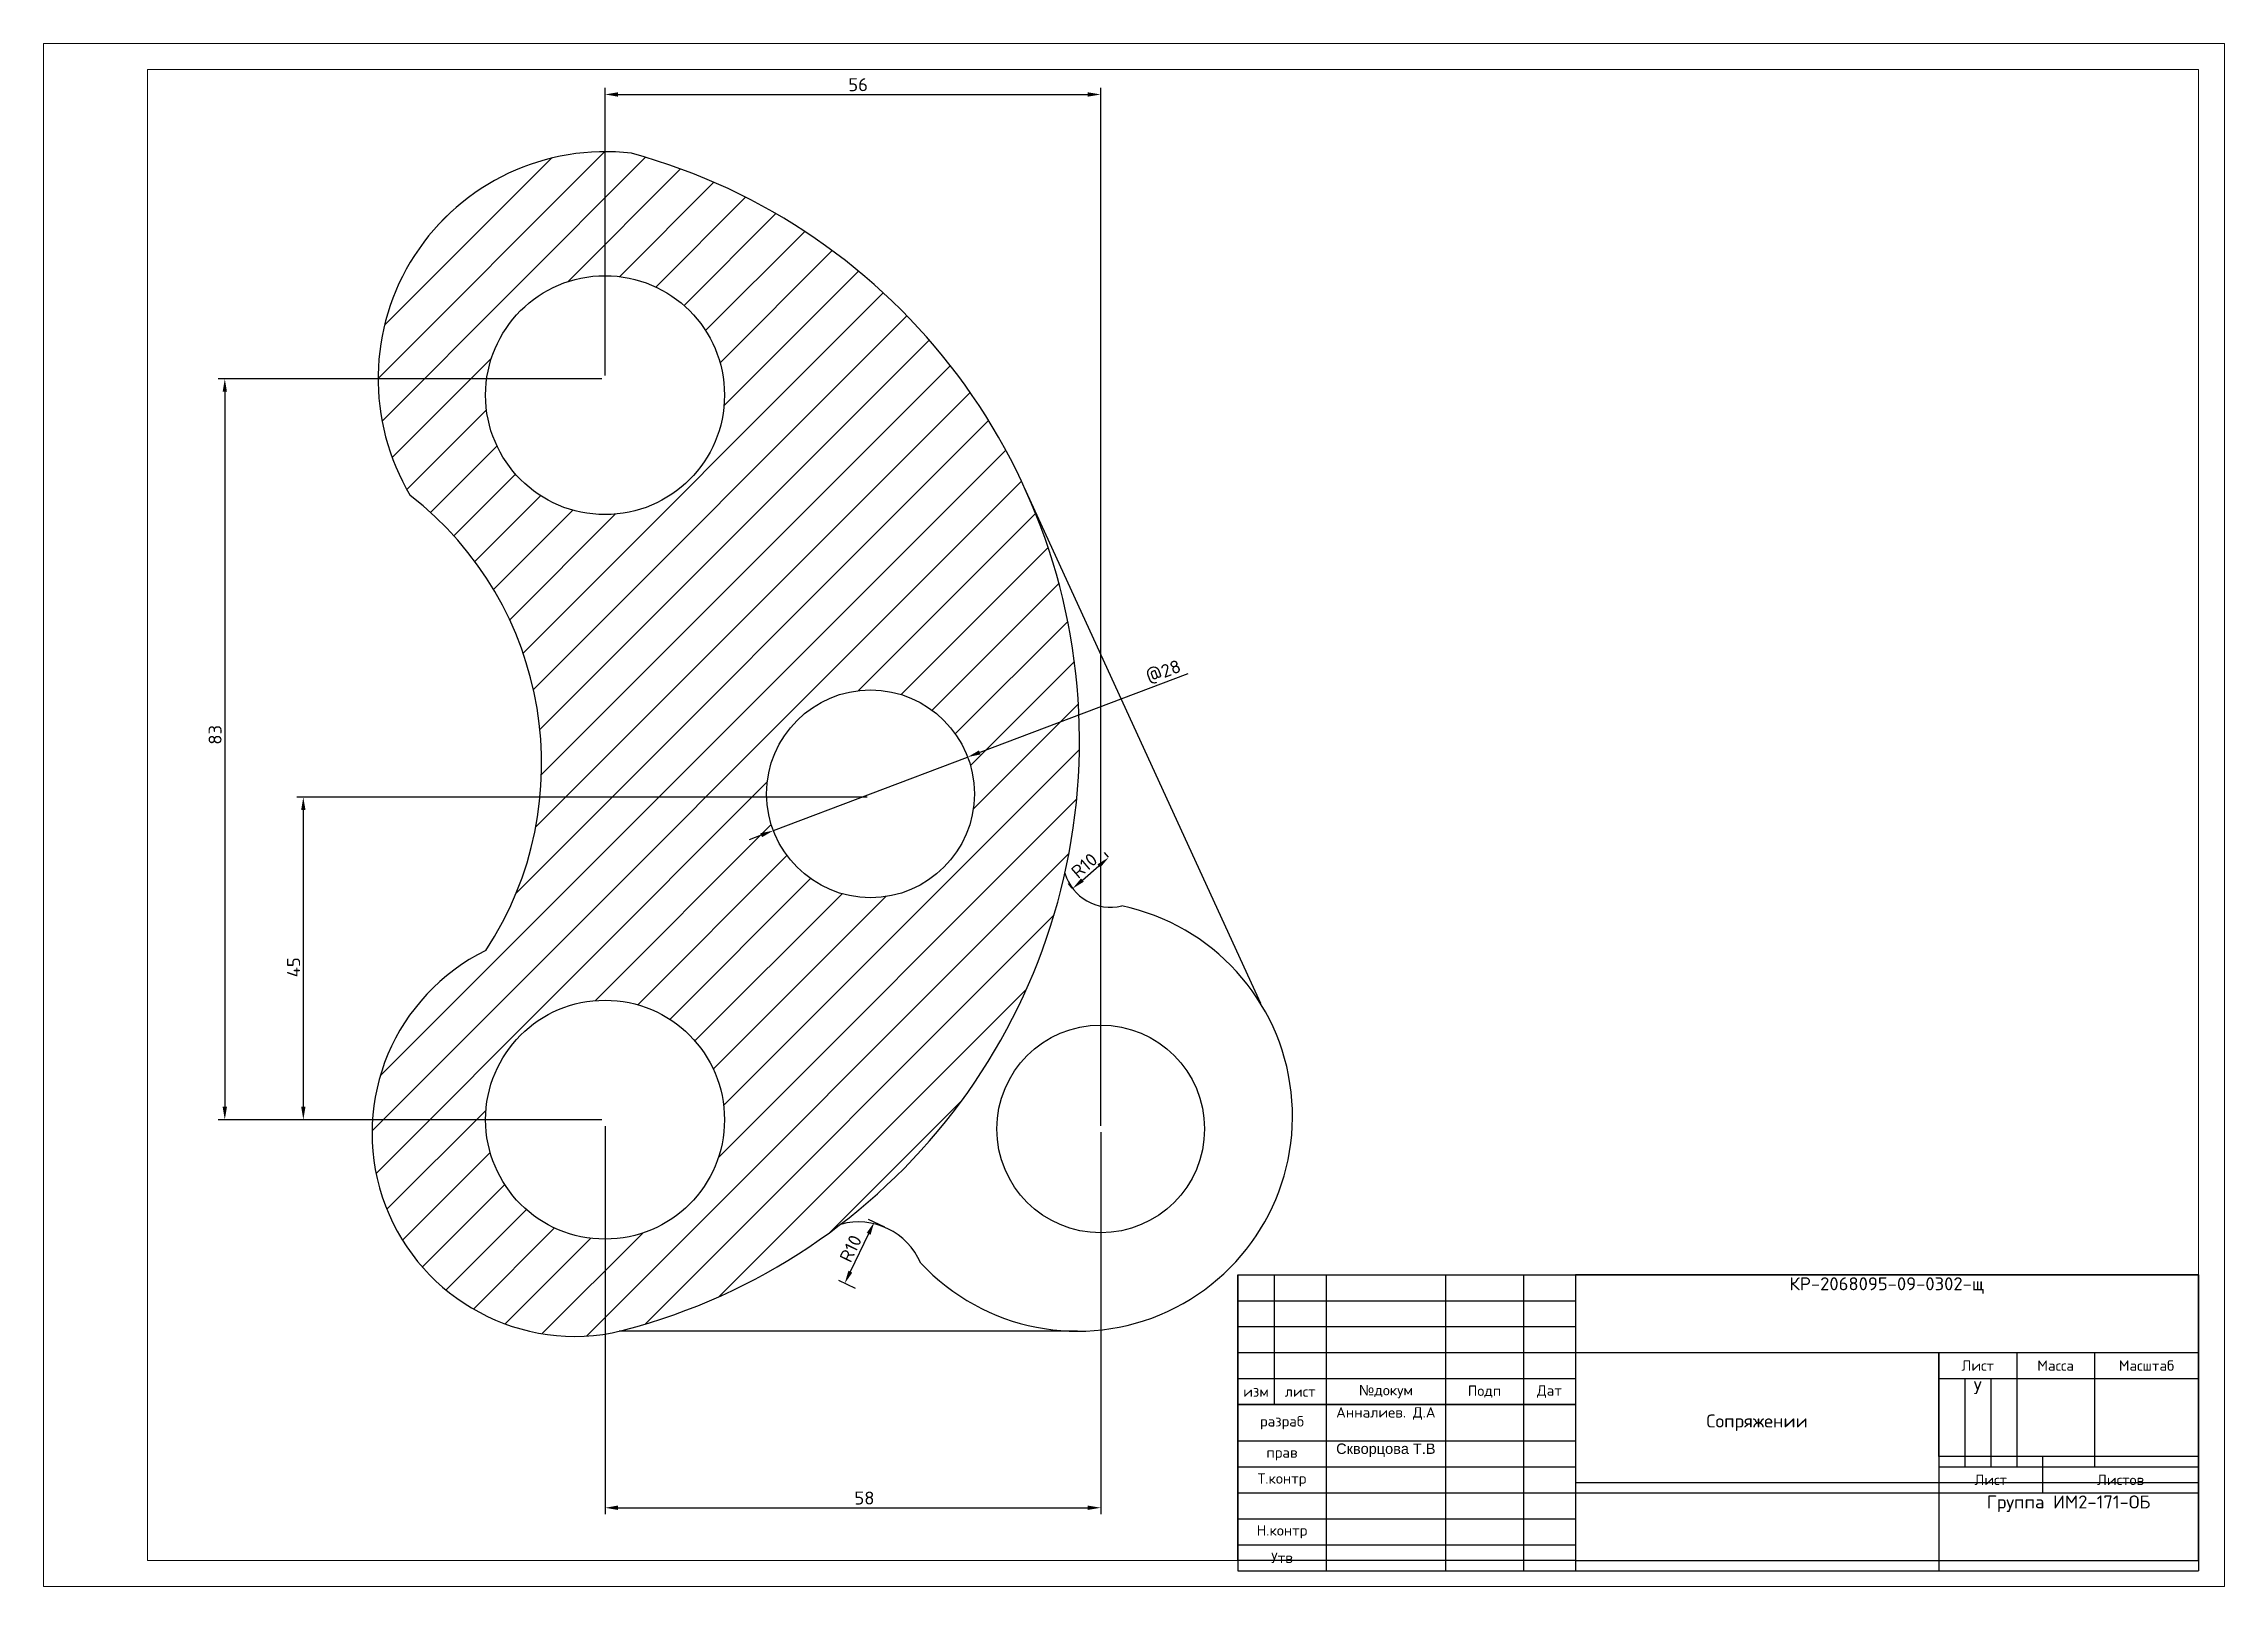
# Model space of a CAD drawing. Header units: millimetres. Extents: x -610 to -190, y 174 to 471.
import ezdxf

# ---------------------------------------------------------------- set-up
doc = ezdxf.new("R2010")
doc.units = ezdxf.units.MM
doc.styles.get("Standard").update_dxf_attribs({"font": 'romant.shx'})
doc.dimstyles.new('ISO-25', dxfattribs={"dimtxt": 2.5, "dimasz": 2.5, "dimexe": 1.25, "dimexo": 0.625, "dimtad": 1, "dimtxsty": 'Standard', "dimcen": 2.5, "dimadec": 0, "dimazin": 0, "dimtfac": 1, "dimtmove": 0, "dimatfit": 3, "dimfxl": 1, "dimarcsym": 0})

# ---------------------------------------------------------------- blocks, each defined once
blk = doc.blocks.new('*T1')
at = {"color": 0, "lineweight": -2}
for p, q in [((0, 0), (7, 0)), ((0, 0), (0, -5)), ((7, 0), (12, 0)), ((7, 0), (7, -5)), ((12, 0), (17, 0)), ((17, 0), (21.6, 0)), ((17, 0), (17, -5)), ((21.6, 0), (26.2, 0)), ((26.2, 0), (30.8, 0)), ((30.8, 0), (35.4, 0)), ((35.4, 0), (40, 0)), ((40, 0), (45, 0)), ((40, 0), (40, -5)), ((45, 0), (50, 0)), ((50, 0), (55, 0)), ((55, 0), (60, 0)), ((55, 0), (55, -5)), ((60, 0), (65, 0)), ((65, 0), (70, 0)), ((65, 0), (65, -5)), ((70, 0), (75, 0)), ((75, 0), (80, 0)), ((80, 0), (85, 0)), ((85, 0), (90, 0)), ((90, 0), (95, 0)), ((95, 0), (100, 0)), ((100, 0), (105, 0)), ((105, 0), (110, 0)), ((110, 0), (115, 0)), ((115, 0), (120, 0)), ((120, 0), (125, 0)), ((125, 0), (130, 0)), ((130, 0), (135, 0)), ((135, 0), (140, 0)), ((140, 0), (145, 0)), ((145, 0), (150, 0)), ((150, 0), (155, 0)), ((155, 0), (160, 0)), ((160, 0), (165, 0)), ((165, 0), (170, 0)), ((170, 0), (175, 0)), ((175, 0), (180, 0)), ((180, 0), (185, 0)), ((185, 0), (185, -5)), ((0, -5), (7, -5)), ((0, -5), (0, -10)), ((7, -5), (12, -5)), ((7, -5), (7, -10)), ((12, -5), (17, -5)), ((17, -5), (21.6, -5)), ((17, -5), (17, -10)), ((21.6, -5), (26.2, -5)), ((26.2, -5), (30.8, -5)), ((30.8, -5), (35.4, -5)), ((35.4, -5), (40, -5)), ((40, -5), (45, -5)), ((40, -5), (40, -10)), ((45, -5), (50, -5)), ((50, -5), (55, -5)), ((55, -5), (60, -5)), ((55, -5), (55, -10)), ((60, -5), (65, -5)), ((65, -5), (65, -10)), ((185, -5), (185, -10)), ((0, -10), (7, -10)), ((0, -10), (0, -15)), ((7, -10), (12, -10)), ((7, -10), (7, -15)), ((12, -10), (17, -10)), ((17, -10), (21.6, -10)), ((17, -10), (17, -15)), ((21.6, -10), (26.2, -10)), ((26.2, -10), (30.8, -10)), ((30.8, -10), (35.4, -10)), ((35.4, -10), (40, -10)), ((40, -10), (45, -10)), ((40, -10), (40, -15)), ((45, -10), (50, -10)), ((50, -10), (55, -10)), ((55, -10), (60, -10)), ((55, -10), (55, -15)), ((60, -10), (65, -10)), ((65, -10), (65, -15)), ((185, -10), (185, -15)), ((0, -15), (7, -15)), ((0, -15), (0, -20)), ((7, -15), (12, -15)), ((7, -15), (7, -20)), ((12, -15), (17, -15)), ((17, -15), (21.6, -15)), ((17, -15), (17, -20)), ((21.6, -15), (26.2, -15)), ((26.2, -15), (30.8, -15)), ((30.8, -15), (35.4, -15)), ((35.4, -15), (40, -15)), ((40, -15), (45, -15)), ((40, -15), (40, -20)), ((45, -15), (50, -15)), ((50, -15), (55, -15)), ((55, -15), (60, -15)), ((55, -15), (55, -20)), ((60, -15), (65, -15)), ((65, -15), (70, -15)), ((65, -15), (65, -20)), ((70, -15), (75, -15)), ((75, -15), (80, -15)), ((80, -15), (85, -15)), ((85, -15), (90, -15)), ((90, -15), (95, -15)), ((95, -15), (100, -15)), ((100, -15), (105, -15)), ((105, -15), (110, -15)), ((110, -15), (115, -15)), ((115, -15), (120, -15)), ((120, -15), (125, -15)), ((125, -15), (130, -15)), ((130, -15), (135, -15)), ((135, -15), (140, -15)), ((135, -15), (135, -20)), ((140, -15), (145, -15)), ((145, -15), (150, -15)), ((150, -15), (155, -15)), ((150, -15), (150, -20)), ((155, -15), (160, -15)), ((160, -15), (165, -15)), ((165, -15), (170, -15)), ((165, -15), (165, -20)), ((170, -15), (175, -15)), ((175, -15), (180, -15)), ((180, -15), (185, -15)), ((185, -15), (185, -20)), ((0, -20), (7, -20)), ((0, -20), (0, -25)), ((7, -20), (12, -20)), ((7, -20), (7, -25)), ((12, -20), (17, -20)), ((17, -20), (21.6, -20)), ((17, -20), (17, -25)), ((21.6, -20), (26.2, -20)), ((26.2, -20), (30.8, -20)), ((30.8, -20), (35.4, -20)), ((35.4, -20), (40, -20)), ((40, -20), (45, -20)), ((40, -20), (40, -25)), ((45, -20), (50, -20)), ((50, -20), (55, -20)), ((55, -20), (60, -20)), ((55, -20), (55, -25)), ((60, -20), (65, -20)), ((65, -20), (65, -25)), ((135, -20), (140, -20)), ((135, -20), (135, -25)), ((140, -20), (145, -20)), ((140, -20), (140, -25)), ((145, -20), (150, -20)), ((145, -20), (145, -25)), ((150, -20), (155, -20)), ((150, -20), (150, -25)), ((155, -20), (160, -20)), ((160, -20), (165, -20)), ((165, -20), (170, -20)), ((165, -20), (165, -25)), ((170, -20), (175, -20)), ((175, -20), (180, -20)), ((180, -20), (185, -20)), ((185, -20), (185, -25)), ((0, -25), (7, -25)), ((0, -25), (0, -32)), ((7, -25), (12, -25)), ((12, -25), (17, -25)), ((17, -25), (21.6, -25)), ((17, -25), (17, -32)), ((21.6, -25), (26.2, -25)), ((26.2, -25), (30.8, -25)), ((30.8, -25), (35.4, -25)), ((35.4, -25), (40, -25)), ((40, -25), (45, -25)), ((40, -25), (40, -32)), ((45, -25), (50, -25)), ((50, -25), (55, -25)), ((55, -25), (60, -25)), ((55, -25), (55, -32)), ((60, -25), (65, -25)), ((65, -25), (65, -32)), ((135, -25), (135, -32)), ((140, -25), (140, -32)), ((145, -25), (145, -32)), ((150, -25), (150, -32)), ((165, -25), (165, -32)), ((185, -25), (185, -32)), ((0, -32), (7, -32)), ((0, -32), (0, -37)), ((7, -32), (12, -32)), ((12, -32), (17, -32)), ((17, -32), (21.6, -32)), ((17, -32), (17, -37)), ((21.6, -32), (26.2, -32)), ((26.2, -32), (30.8, -32)), ((30.8, -32), (35.4, -32)), ((35.4, -32), (40, -32)), ((40, -32), (45, -32)), ((40, -32), (40, -37)), ((45, -32), (50, -32)), ((50, -32), (55, -32)), ((55, -32), (60, -32)), ((55, -32), (55, -37)), ((60, -32), (65, -32)), ((65, -32), (65, -37)), ((135, -32), (135, -37)), ((140, -32), (140, -37)), ((145, -32), (145, -37)), ((150, -32), (150, -37)), ((165, -32), (165, -37)), ((185, -32), (185, -37)), ((0, -37), (7, -37)), ((0, -37), (0, -42)), ((7, -37), (12, -37)), ((12, -37), (17, -37)), ((17, -37), (21.6, -37)), ((17, -37), (17, -42)), ((21.6, -37), (26.2, -37)), ((26.2, -37), (30.8, -37)), ((30.8, -37), (35.4, -37)), ((35.4, -37), (40, -37)), ((40, -37), (45, -37)), ((40, -37), (40, -42)), ((45, -37), (50, -37)), ((50, -37), (55, -37)), ((55, -37), (60, -37)), ((55, -37), (55, -42)), ((60, -37), (65, -37)), ((65, -37), (65, -42)), ((135, -37), (140, -37)), ((135, -37), (135, -42)), ((140, -37), (145, -37)), ((145, -37), (150, -37)), ((150, -37), (155, -37)), ((155, -37), (160, -37)), ((155, -37), (155, -42)), ((160, -37), (165, -37)), ((165, -37), (170, -37)), ((170, -37), (175, -37)), ((175, -37), (180, -37)), ((180, -37), (185, -37)), ((185, -37), (185, -42)), ((0, -42), (7, -42)), ((0, -42), (0, -47)), ((7, -42), (12, -42)), ((12, -42), (17, -42)), ((17, -42), (21.6, -42)), ((17, -42), (17, -47)), ((21.6, -42), (26.2, -42)), ((26.2, -42), (30.8, -42)), ((30.8, -42), (35.4, -42)), ((35.4, -42), (40, -42)), ((40, -42), (45, -42)), ((40, -42), (40, -47)), ((45, -42), (50, -42)), ((50, -42), (55, -42)), ((55, -42), (60, -42)), ((55, -42), (55, -47)), ((60, -42), (65, -42)), ((65, -42), (70, -42)), ((65, -42), (65, -47)), ((70, -42), (75, -42)), ((75, -42), (80, -42)), ((80, -42), (85, -42)), ((85, -42), (90, -42)), ((90, -42), (95, -42)), ((95, -42), (100, -42)), ((100, -42), (105, -42)), ((105, -42), (110, -42)), ((110, -42), (115, -42)), ((115, -42), (120, -42)), ((120, -42), (125, -42)), ((125, -42), (130, -42)), ((130, -42), (135, -42)), ((135, -42), (140, -42)), ((135, -42), (135, -47)), ((140, -42), (145, -42)), ((145, -42), (150, -42)), ((150, -42), (155, -42)), ((155, -42), (160, -42)), ((160, -42), (165, -42)), ((165, -42), (170, -42)), ((170, -42), (175, -42)), ((175, -42), (180, -42)), ((180, -42), (185, -42)), ((185, -42), (185, -47)), ((0, -47), (7, -47)), ((0, -47), (0, -52)), ((7, -47), (12, -47)), ((12, -47), (17, -47)), ((17, -47), (21.6, -47)), ((17, -47), (17, -52)), ((21.6, -47), (26.2, -47)), ((26.2, -47), (30.8, -47)), ((30.8, -47), (35.4, -47)), ((35.4, -47), (40, -47)), ((40, -47), (45, -47)), ((40, -47), (40, -52)), ((45, -47), (50, -47)), ((50, -47), (55, -47)), ((55, -47), (60, -47)), ((55, -47), (55, -52)), ((60, -47), (65, -47)), ((65, -47), (65, -52)), ((135, -47), (135, -52)), ((185, -47), (185, -52)), ((0, -52), (7, -52)), ((0, -52), (0, -57)), ((7, -52), (12, -52)), ((12, -52), (17, -52)), ((17, -52), (21.6, -52)), ((17, -52), (17, -57)), ((21.6, -52), (26.2, -52)), ((26.2, -52), (30.8, -52)), ((30.8, -52), (35.4, -52)), ((35.4, -52), (40, -52)), ((40, -52), (45, -52)), ((40, -52), (40, -57)), ((45, -52), (50, -52)), ((50, -52), (55, -52)), ((55, -52), (60, -52)), ((55, -52), (55, -57)), ((60, -52), (65, -52)), ((65, -52), (65, -57)), ((135, -52), (135, -57)), ((185, -52), (185, -57)), ((0, -57), (7, -57)), ((7, -57), (12, -57)), ((12, -57), (17, -57)), ((17, -57), (21.6, -57)), ((21.6, -57), (26.2, -57)), ((26.2, -57), (30.8, -57)), ((30.8, -57), (35.4, -57)), ((35.4, -57), (40, -57)), ((40, -57), (45, -57)), ((45, -57), (50, -57)), ((50, -57), (55, -57)), ((55, -57), (60, -57)), ((60, -57), (65, -57)), ((65, -57), (70, -57)), ((70, -57), (75, -57)), ((75, -57), (80, -57)), ((80, -57), (85, -57)), ((85, -57), (90, -57)), ((90, -57), (95, -57)), ((95, -57), (100, -57)), ((100, -57), (105, -57)), ((105, -57), (110, -57)), ((110, -57), (115, -57)), ((115, -57), (120, -57)), ((120, -57), (125, -57)), ((125, -57), (130, -57)), ((130, -57), (135, -57)), ((135, -57), (140, -57)), ((140, -57), (145, -57)), ((145, -57), (150, -57)), ((150, -57), (155, -57)), ((155, -57), (160, -57)), ((160, -57), (165, -57)), ((165, -57), (170, -57)), ((170, -57), (175, -57)), ((175, -57), (180, -57)), ((180, -57), (185, -57))]:
    blk.add_line(p, q, dxfattribs=at)
at = {"color": 0}
for s, insert, char_height, width, attachment_point in [('КР-2068095-09-0302-щ', (125, -0.5), 2.5, 119, 2), ('Лист', (142.5, -17.5), 2, 14, 5), ('Масса', (157.5, -17.5), 2, 14, 5), ('Масштаб', (175, -17.5), 2, 19, 5), ('У', (142.5, -20.5), 2.5, 4, 2), ('изм', (3.5, -22.5), 2, 6, 5), ('лист', (12, -22.5), 2, 9, 5), ('{\\fArial|b0|i0|c204|p34;№}докум', (28.5, -22.5), 2, 22, 5), ('Подп', (47.5, -22.5), 2, 14, 5), ('Дат', (60, -22.5), 2, 9, 5), ('разраб', (8.5, -28.5), 2, 16, 5), ('Анналиев. Д.А', (28.5, -25.5), 2, 22, 2), ('Сопряжении', (100, -28.5), 2.5, 69, 5), ('{\\f@Arial Unicode MS|b0|i0|c204|p34;Скворцова Т.В}', (28.5, -32.5), 2, 22, 2), ('прав', (8.5, -34.5), 2, 16, 5), ('Т.контр', (8.5, -39.5), 2, 16, 5), ('Лист', (145, -39.5), 2, 19, 5), ('Листов', (170, -39.5), 2, 29, 5), ('Группа ИМ2-171-ОБ', (160, -42.5), 2.5, 49, 2), ('Н.контр', (8.5, -49.5), 2, 16, 5), ('Утв', (8.5, -54.5), 2, 16, 5)]:
    blk.add_mtext(s, dxfattribs=dict(at, insert=insert, char_height=char_height, width=width, attachment_point=attachment_point))
blk = doc.blocks.new('*D26')
at = {"color": 0, "lineweight": -2}
for p, q in [((-502.63, 406.34), (-576.49, 406.34)), ((-575.24, 403.84), (-575.24, 266.21)), ((-502.63, 263.71), (-576.49, 263.71))]:
    blk.add_line(p, q, dxfattribs=at)
at = {"color": 0, "lineweight": 18}
for points in [[(-575.66, 403.84), (-574.82, 403.84), (-575.24, 406.34)], [(-575.66, 266.21), (-574.82, 266.21), (-575.24, 263.71)]]:
    blk.add_solid(points, dxfattribs=at)
at = {"layer": 'Defpoints', "color": 0, "lineweight": 18}
for p in [(-502.01, 406.34), (-575.24, 263.71), (-502.01, 263.71)]:
    blk.add_point(p, dxfattribs=at)
at = {"color": 0, "insert": (-577.11, 337.8), "char_height": 2.5, "attachment_point": 5, "rotation": 90}
blk.add_mtext('83', dxfattribs=at)
blk = doc.blocks.new('*D23')
at = {"color": 0, "lineweight": -2}
for p, q in [((-502.01, 262.46), (-502.01, 187.75)), ((-406.55, 261.3), (-406.55, 187.75)), ((-499.51, 189), (-409.05, 189))]:
    blk.add_line(p, q, dxfattribs=at)
at = {"color": 0, "lineweight": 18}
for points in [[(-499.51, 189.42), (-499.51, 188.58), (-502.01, 189)], [(-409.05, 189.42), (-409.05, 188.58), (-406.55, 189)]]:
    blk.add_solid(points, dxfattribs=at)
at = {"layer": 'Defpoints', "color": 0, "lineweight": 18}
for p in [(-502.01, 263.09), (-406.55, 261.93), (-406.55, 189)]:
    blk.add_point(p, dxfattribs=at)
at = {"color": 0, "insert": (-452.05, 190.87), "char_height": 2.5, "attachment_point": 5}
blk.add_mtext('58', dxfattribs=at)
blk = doc.blocks.new('*D24')
at = {"color": 0, "lineweight": -2}
for p, q in [((-451.51, 325.82), (-561.37, 325.82)), ((-560.12, 323.32), (-560.12, 266.21)), ((-503.26, 263.71), (-561.37, 263.71))]:
    blk.add_line(p, q, dxfattribs=at)
at = {"color": 0, "lineweight": 18}
for points in [[(-560.53, 323.32), (-559.7, 323.32), (-560.12, 325.82)], [(-560.53, 266.21), (-559.7, 266.21), (-560.12, 263.71)]]:
    blk.add_solid(points, dxfattribs=at)
at = {"layer": 'Defpoints', "color": 0, "lineweight": 18}
for p in [(-450.88, 325.82), (-560.12, 263.71), (-502.63, 263.71)]:
    blk.add_point(p, dxfattribs=at)
at = {"color": 0, "insert": (-561.99, 293.05), "char_height": 2.5, "attachment_point": 5, "rotation": 90}
blk.add_mtext('45', dxfattribs=at)
blk = doc.blocks.new('*D27')
at = {"color": 0, "lineweight": -2}
for p, q in [((-448.11, 242.99), (-451.29, 244.52)), ((-451.25, 241.73), (-454.77, 234.45)), ((-453.8, 231.2), (-456.98, 232.74))]:
    blk.add_line(p, q, dxfattribs=at)
at = {"color": 0, "lineweight": 18}
for points in [[(-451.62, 241.91), (-450.87, 241.55), (-450.16, 243.98)], [(-455.14, 234.63), (-454.39, 234.26), (-455.85, 232.19)]]:
    blk.add_solid(points, dxfattribs=at)
at = {"layer": 'Defpoints', "color": 0, "lineweight": 18}
for p in [(-447.54, 242.71), (-455.85, 232.19), (-453.23, 230.93)]:
    blk.add_point(p, dxfattribs=at)
at = {"color": 0, "insert": (-454.7, 238.9), "char_height": 2.5, "attachment_point": 5, "rotation": 64.2183}
blk.add_mtext('R10', dxfattribs=at)
blk = doc.blocks.new('*D28')
at = {"color": 0, "lineweight": -2}
for p, q in [((-405.07, 314.26), (-405.83, 315.14)), ((-410.07, 309.83), (-406.91, 312.56)), ((-412.03, 308.27), (-412.78, 309.15))]:
    blk.add_line(p, q, dxfattribs=at)
at = {"color": 0, "lineweight": 18}
for points in [[(-407.18, 312.87), (-406.63, 312.24), (-405.01, 314.19)], [(-410.34, 310.15), (-409.8, 309.52), (-411.96, 308.2)]]:
    blk.add_solid(points, dxfattribs=at)
at = {"layer": 'Defpoints', "color": 0, "lineweight": 18}
for p in [(-405.01, 314.19), (-404.67, 313.79), (-411.62, 307.8)]:
    blk.add_point(p, dxfattribs=at)
at = {"color": 0, "insert": (-409.71, 312.62), "char_height": 2.5, "attachment_point": 5, "rotation": 40.7577}
blk.add_mtext('R10', dxfattribs=at)
blk = doc.blocks.new('*D25')
at = {"color": 0, "lineweight": -2}
for p, q in [((-502.01, 406.97), (-502.01, 462.33)), ((-406.55, 262.55), (-406.55, 462.33)), ((-499.51, 461.08), (-409.05, 461.08))]:
    blk.add_line(p, q, dxfattribs=at)
at = {"color": 0, "lineweight": 18}
for points in [[(-499.51, 461.5), (-499.51, 460.66), (-502.01, 461.08)], [(-409.05, 461.5), (-409.05, 460.66), (-406.55, 461.08)]]:
    blk.add_solid(points, dxfattribs=at)
at = {"layer": 'Defpoints', "color": 0, "lineweight": 18}
for p in [(-406.55, 461.08), (-502.01, 406.34), (-406.55, 261.93)]:
    blk.add_point(p, dxfattribs=at)
at = {"color": 0, "insert": (-453.26, 462.96), "char_height": 2.5, "attachment_point": 5}
blk.add_mtext('56', dxfattribs=at)
blk = doc.blocks.new('*D29')
at = {"color": 0, "lineweight": -2}
for p, q in [((-389.77, 349.57), (-429.84, 334.41)), ((-469.59, 319.36), (-432.18, 333.52)), ((-471.93, 318.48), (-474.26, 317.59))]:
    blk.add_line(p, q, dxfattribs=at)
at = {"color": 0, "lineweight": 18}
for points in [[(-429.99, 334.8), (-429.69, 334.02), (-432.18, 333.52)], [(-472.07, 318.87), (-471.78, 318.09), (-469.59, 319.36)]]:
    blk.add_solid(points, dxfattribs=at)
at = {"layer": 'Defpoints', "color": 0, "lineweight": 18}
for p in [(-432.18, 333.52), (-469.59, 319.36)]:
    blk.add_point(p, dxfattribs=at)
at = {"color": 0, "lineweight": 18, "insert": (-394.42, 349.82), "char_height": 2.5, "attachment_point": 5, "rotation": 20.7319}
blk.add_mtext('@28', dxfattribs=at)

msp = doc.modelspace()

# ---------------------------------------------------------------- hatches: boundary and pattern name
h = msp.add_hatch()
h.set_pattern_fill('ANSI31', color=256, scale=2, style=0)
h.set_pattern_definition([(45, (-830.5596, 4.8475), (-4.49013, 4.49013), [])])
h.paths.add_polyline_path([(-496.893, 449.755, 0.6225811), (-539.516, 383.892, -0.3912812), (-524.969, 296.268, 0.8718631), (-500.664, 222.65, 0.7760955)])
h.paths.add_polyline_path([(-525.008, 403.195, -1), (-479.008, 403.195, -1)], flags=16)
h.paths.add_polyline_path([(-430.882, 326.444, -1), (-470.882, 326.444, -1)], flags=16)
h.paths.add_polyline_path([(-479.008, 263.712, -1), (-525.008, 263.712, -1)], flags=16)

# ---------------------------------------------------------------- linework, layer by layer
at = {"lineweight": 18}
for p, q in [((-590.134, 465.866), (-195.134, 465.866)), ((-590.134, 178.866), (-590.134, 465.866)), ((-195.134, 465.866), (-195.134, 178.866)), ((-195.134, 178.866), (-590.134, 178.866)), ((-195.134, 178.866), (-380.134, 178.866))]:
    msp.add_line(p, q, dxfattribs=at)
for p, q in [((-375.739, 286.048), (-421.279, 385.497)), ((-410.991, 222.99), (-499.276, 222.99))]:
    msp.add_line(p, q)
at = {"lineweight": 30}
for p, q in [((-380.134, 233.866), (-315.134, 233.866)), ((-380.134, 178.866), (-380.134, 233.866)), ((-380.134, 233.866), (-373.134, 233.866)), ((-373.134, 233.866), (-373.134, 208.866)), ((-363.134, 233.866), (-363.134, 178.866)), ((-340.134, 233.866), (-340.134, 178.866)), ((-325.134, 233.866), (-325.134, 178.866)), ((-195.134, 233.866), (-315.134, 233.866)), ((-315.134, 233.866), (-315.134, 178.866)), ((-315.134, 233.866), (-315.134, 178.866)), ((-195.134, 193.866), (-195.134, 233.866)), ((-315.134, 218.866), (-245.134, 218.866)), ((-245.134, 198.866), (-245.134, 218.866)), ((-245.134, 218.866), (-195.134, 218.866)), ((-230.134, 218.866), (-230.134, 198.866)), ((-215.134, 218.866), (-215.134, 198.866)), ((-380.134, 213.866), (-315.134, 213.866)), ((-315.134, 213.866), (-315.134, 208.866)), ((-245.134, 213.866), (-195.134, 213.866)), ((-240.134, 213.866), (-240.134, 198.866)), ((-235.134, 213.866), (-235.134, 198.866)), ((-315.134, 208.866), (-380.134, 208.866)), ((-380.134, 208.866), (-380.134, 208.866)), ((-195.134, 198.866), (-245.134, 198.866)), ((-245.134, 198.866), (-245.134, 178.866)), ((-225.134, 198.866), (-225.134, 193.866)), ((-195.134, 193.866), (-195.134, 198.866)), ((-315.134, 193.866), (-195.134, 193.866)), ((-195.134, 178.866), (-195.134, 193.866)), ((-315.134, 178.866), (-380.134, 178.866)), ((-315.134, 178.866), (-245.134, 178.866)), ((-245.134, 178.866), (-195.134, 178.866))]:
    msp.add_line(p, q, dxfattribs=at)
at = {"lineweight": 18}
msp.add_lwpolyline([(-610.134, 173.866), (-190.134, 173.866), (-190.134, 470.866), (-610.134, 470.866)], close=True, dxfattribs=at)
for centre, radius in [((-502.008, 403.195), 23), ((-450.882, 326.444), 20), ((-502.008, 263.712), 23), ((-406.55, 261.928), 20)]:
    msp.add_circle(centre, radius)
for centre, radius, start, end in [((-502.008, 406.342), 43.713, 83.27994, 210.90239), ((-527.871, 336.686), 117.236, 283.41892, 74.67843), ((-579.656, 332.209), 65.44, 326.68754, 52.16543), ((-404.665, 313.789), 9.178, 196.79321, 283.70742), ((-410.991, 264.372), 41.382, 223.08123, 78.14662), ((-507.753, 261.131), 39.128, 116.10213, 280.43802), ((-453.235, 230.929), 13.087, 23.30712, 105.12947)]:
    msp.add_arc(centre, radius, start, end)

# ---------------------------------------------------------------- block references
msp.add_blockref('*T1', (-380.134, 233.866))

# ---------------------------------------------------------------- dimensions: what is measured, and where the dimension line sits
for base, p1, text, picture, middle in [((-406.55, 461.08), (-502.008, 406.342), '56', '*D25', (-453.255, 461.08)), ((-406.55, 188.999), (-502.008, 263.087), '58', '*D23', (-452.046, 188.999))]:
    dim = msp.add_linear_dim(base=base, p1=p1, p2=(-406.55, 261.928), text=text, dimstyle='ISO-25')
    dim.commit()
    dim.dimension.update_dxf_attribs({"geometry": picture, "text_midpoint": middle, "dimtype": 160})
for base, p1, p2, text, picture, middle in [((-575.24, 263.712), (-502.008, 406.342), (-502.008, 263.712), '83', '*D26', (-575.24, 337.804)), ((-560.117, 263.712), (-450.882, 325.819), (-502.633, 263.712), '45', '*D24', (-560.117, 293.046))]:
    dim = msp.add_linear_dim(base=base, p1=p1, p2=p2, angle=90, text=text, dimstyle='ISO-25')
    dim.commit()
    dim.dimension.update_dxf_attribs({"geometry": picture, "text_midpoint": middle, "dimtype": 160})
dim = msp.add_diameter_dim_2p(p1=(-469.587, 319.364), p2=(-432.177, 333.524), text='@28', dimstyle='ISO-25', dxfattribs=at)
dim.commit()
dim.dimension.update_dxf_attribs({"geometry": '*D29', "text_midpoint": (-393.755, 348.067), "dimtype": 163})
for p1, p2, distance, picture, middle in [((-411.618, 307.797), (-404.665, 313.789), 0.53, '*D28', (-409.712, 312.615)), ((-447.543, 242.713), (-453.235, 230.929), -2.909, '*D27', (-454.696, 238.902))]:
    dim = msp.add_aligned_dim(p1=p1, p2=p2, distance=distance, text='R10', dimstyle='ISO-25')
    dim.commit()
    dim.dimension.update_dxf_attribs({"geometry": picture, "text_midpoint": middle})

doc.saveas('drawing.dxf')
